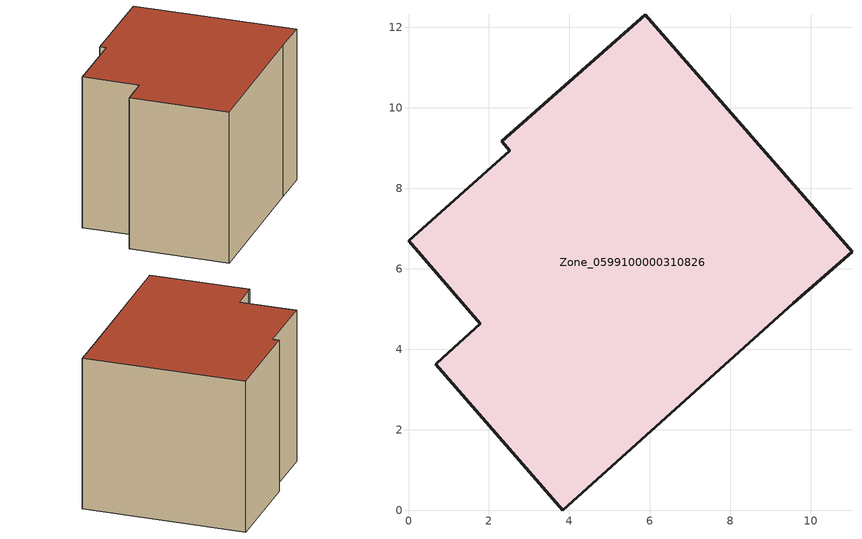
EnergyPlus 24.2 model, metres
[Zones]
Zone_0599100000310826
 floor ground (C_G): 1.78,4.63 0,6.7 2.52,8.93 2.32,9.17 5.88,12.31 11.02,6.42 9.56,5.14 3.83,0 0.68,3.62 0.85,3.78 z0
 wall outside (C_F): 11.02,6.42 5.88,12.31 2.32,9.17 2.52,8.93 0,6.7 1.78,4.63 0.85,3.78 0.68,3.62 3.83,0 9.56,5.14 11.02,6.42 z0:7.49
 roof outside (C_R): 0,6.7 1.78,4.63 0.85,3.78 0.68,3.62 3.83,0 9.56,5.14 11.02,6.42 5.88,12.31 2.32,9.17 2.52,8.93 z7.49
[BUILDING]
Pand.0599100000310826: North Axis=0; Terrain=City; Loads Convergence Tolerance Value=0.04; Temperature Convergence Tolerance Value=0.4; Solar Distribution=FullExterior; Maximum Number of Warmup Days=25; Minimum Number of Warmup Days=1
[Site:Location]
Rotterdam.The.Hague.AP_ZH_NLD Design_Conditions: Latitude=51.96; Longitude=4.45; Time Zone=1; Elevation=-4.5
[SITE:GROUNDTEMPERATURE:BUILDINGSURFACE]
18, 18, 18, 18, 18, 18, 18, 18, 18, 18, 18, 18
[MATERIAL] Thermal Absorptance=0.9; Solar Absorptance=0.7; Visible Absorptance=0.7
Name | Roughness | Thickness | Conductivity | Density | Specific Heat
G.TC.1946 | MediumSmooth | 0.15 | 1 | 540 | 1210
F.TC.1946 | Rough | 0.3 | 0.857143 | 1920 | 840
R.TC.1946 | MediumRough | 0.2 | 0.909091 | 1500 | 1000
[CONSTRUCTION]
C_G: G.TC.1946
C_F: F.TC.1946
C_R: R.TC.1946
[ZONE]
Zone_0599100000310826: Type=1; Multiplier=1; Ceiling Height=Autocalculate; Volume=Autocalculate; Floor Area=autocalculate; Part of Total Floor Area=Yes
[ZONEINFILTRATION:DESIGNFLOWRATE]
Infil_Zone_0599100000310826: Zone or ZoneList or Space or SpaceList=Zone_0599100000310826; Schedule=AlwaysOn; Design Flow Rate Calculation Method=Flow/Area; Flow Rate per Floor Area=0.003; Constant Term Coefficient=1; Temperature Term Coefficient=0; Velocity Term Coefficient=0; Velocity Squared Term Coefficient=0
[HVACTEMPLATE:ZONE:IDEALLOADSAIRSYSTEM]
Zone_0599100000310826: Maximum Heating Supply Air Temperature=50; Minimum Cooling Supply Air Temperature=13; Maximum Heating Supply Air Humidity Ratio=0.0156; Minimum Cooling Supply Air Humidity Ratio=0.0077; Heating Limit=NoLimit; Cooling Limit=NoLimit; Dehumidification Control Type=ConstantSensibleHeatRatio; Cooling Sensible Heat Ratio=0.7; Dehumidification Setpoint=60; Humidification Control Type=None; Humidification Setpoint=30; Outdoor Air Method=None; Outdoor Air Flow Rate per Person=0.00944; Outdoor Air Flow Rate per Zone Floor Area=0; Outdoor Air Flow Rate per Zone=0; Demand Controlled Ventilation Type=None; Outdoor Air Economizer Type=NoEconomizer; Heat Recovery Type=None; Sensible Heat Recovery Effectiveness=0.7; Latent Heat Recovery Effectiveness=0.65
[ZONECONTROL:THERMOSTAT]
ThermostatControl_Zone_0599100000310826: Zone or ZoneList=Zone_0599100000310826; Control Type Schedule=DualSetpointControlType; Control 1=Thermostat_Zone_0599100000310826; Temperature Difference Between Cutout And Setpoint=0
[THERMOSTATSETPOINT:DUALSETPOINT]
Thermostat_Zone_0599100000310826: Heating Setpoint Temperature Schedule=HeatingSetpoint_Zone_0599100000310826; Cooling Setpoint Temperature Schedule=CoolingSetpoint_Zone_0599100000310826
[SCHEDULE:COMPACT]
HeatingSetpoint_Zone_0599100000310826: Through: 12/31, For: AllDays, Until: 24:00, 21
CoolingSetpoint_Zone_0599100000310826: Through: 12/31, For: AllDays, Until: 24:00, 24
DualSetpointControlType: Through: 12/31, For: AllDays, Until: 24:00, 4
AlwaysOn: Through: 12/31, For: AllDays, Until: 24:00, 1
